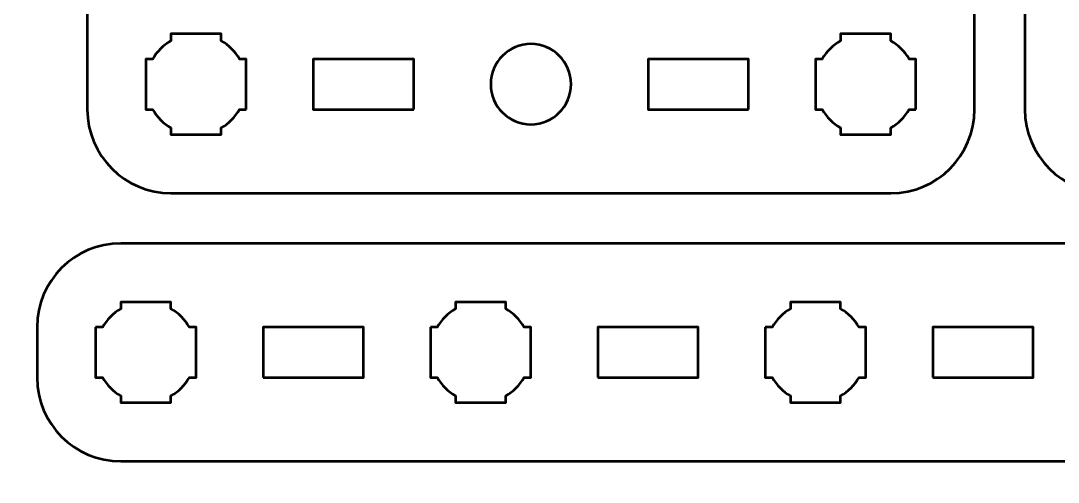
# Model space of a CAD drawing. Header units: centimetres. Extents: x -21 to 0, y -29.7 to 0.
# Drawn here: x -17.45 to -11.25, y -24.33 to -21.57 of the extents above; entities that cross this region are included whole.
import ezdxf

# ---------------------------------------------------------------- set-up
doc = ezdxf.new("R2010")
doc.units = ezdxf.units.CM
doc.header["$MEASUREMENT"] = 0
doc.layers.add('Layer 1', color=7, linetype='Continuous')

msp = doc.modelspace()

# ---------------------------------------------------------------- linework, layer by layer
at = {"layer": 'Layer 1', "lineweight": 53}
for points in [[(-16, -23.7), (-15.4, -23.7), (-15.4, -23.4), (-16, -23.4), (-16, -23.7)], [(-14, -23.7), (-13.4, -23.7), (-13.4, -23.4), (-14, -23.4), (-14, -23.7)], [(-12, -23.7), (-11.4, -23.7), (-11.4, -23.4), (-12, -23.4), (-12, -23.7)]]:
    msp.add_lwpolyline(points, close=True, dxfattribs=at)
at = {"layer": 'Layer 1', "color": 1, "lineweight": 53}
msp.add_open_spline([(-21.00003, -29.19995), (-21.00003, -29.19995), (-21.00003, -5.29992), (-21.00003, -5.29992), (-21.00003, -5.29992), (-21.00003, -5.21709), (-20.93286, -5.14992), (-20.85003, -5.14992), (-20.85003, -5.14992), (-20.7672, -5.14992), (-20.70003, -5.08275), (-20.70003, -4.99992), (-20.70003, -4.99992), (-20.70003, -4.91709), (-20.7672, -4.84992), (-20.85003, -4.84992), (-20.85003, -4.84992), (-20.93286, -4.84992), (-21.00003, -4.78275), (-21.00003, -4.69992), (-21.00003, -4.69992), (-21.00003, -4.61709), (-20.93286, -4.54992), (-20.85003, -4.54992), (-20.85003, -4.54992), (-20.7672, -4.54992), (-20.70003, -4.48275), (-20.70003, -4.39992), (-20.70003, -4.39992), (-20.70003, -4.31709), (-20.7672, -4.24992), (-20.85003, -4.24992), (-20.85003, -4.24992), (-20.93286, -4.24992), (-21.00003, -4.18275), (-21.00003, -4.09992), (-21.00003, -4.09992), (-21.00003, -4.01709), (-20.93286, -3.94992), (-20.85003, -3.94992), (-20.85003, -3.94992), (-20.7672, -3.94992), (-20.70003, -3.88275), (-20.70003, -3.79992), (-20.70003, -3.79992), (-20.70003, -3.71709), (-20.7672, -3.64992), (-20.85003, -3.64992), (-20.85003, -3.64992), (-20.93286, -3.64992), (-21.00003, -3.58275), (-21.00003, -3.49992), (-21.00003, -3.49992), (-21.00003, -3.41709), (-20.93286, -3.34992), (-20.85003, -3.34992), (-20.85003, -3.34992), (-20.7672, -3.34992), (-20.70003, -3.28275), (-20.70003, -3.19992), (-20.70003, -3.19992), (-20.70003, -3.11709), (-20.7672, -3.04992), (-20.85003, -3.04992), (-20.85003, -3.04992), (-20.93286, -3.04992), (-21.00003, -2.98275), (-21.00003, -2.89992), (-21.00003, -2.89992), (-21.00003, -2.81709), (-20.93286, -2.74992), (-20.85003, -2.74992), (-20.85003, -2.74992), (-20.7672, -2.74992), (-20.70003, -2.68275), (-20.70003, -2.59992), (-20.70003, -2.59992), (-20.70003, -2.51709), (-20.7672, -2.44992), (-20.85003, -2.44992), (-20.85003, -2.44992), (-20.93286, -2.44992), (-21.00003, -2.38275), (-21.00003, -2.29992), (-21.00003, -2.29992), (-21.00003, -2.21709), (-20.93286, -2.14992), (-20.85003, -2.14992), (-20.85003, -2.14992), (-20.7672, -2.14992), (-20.70003, -2.08275), (-20.70003, -1.99992), (-20.70003, -1.99992), (-20.70003, -1.91709), (-20.7672, -1.84992), (-20.85003, -1.84992), (-20.85003, -1.84992), (-20.93286, -1.84992), (-21.00003, -1.78275), (-21.00003, -1.69992), (-21.00003, -1.69992), (-21.00003, -1.61709), (-20.93286, -1.54992), (-20.85003, -1.54992), (-20.85003, -1.54992), (-20.7672, -1.54992), (-20.70003, -1.48275), (-20.70003, -1.39992), (-20.70003, -1.39992), (-20.70003, -1.31709), (-20.7672, -1.24992), (-20.85003, -1.24992), (-20.85003, -1.24992), (-20.93286, -1.24992), (-21.00003, -1.18275), (-21.00003, -1.09992), (-21.00003, -1.09992), (-21.00003, -1.09992), (-21.00003, -0.49992), (-21.00003, -0.49992), (-21.00003, -0.49992), (-21.00003, -0.22295), (-20.77694, 0.00004), (-20.49994, 0.00004), (-20.49994, 0.00004), (-20.49994, 0.00004), (-0.50008, 0.00004), (-0.50008, 0.00004), (-0.50008, 0.00004), (-0.22294, 0.00004), (0.00002, -0.22295), (0.00002, -0.49992), (0.00002, -0.49992), (0.00002, -0.49992), (0.00002, -29.19995), (0.00002, -29.19995), (0.00002, -29.19995), (0.00002, -29.47695), (-0.22294, -29.70004), (-0.50008, -29.70004), (-0.50008, -29.70004), (-0.50008, -29.70004), (-20.49994, -29.70004), (-20.49994, -29.70004), (-20.49994, -29.70004), (-20.77694, -29.70004), (-21.00003, -29.47695), (-21.00003, -29.19995)], degree=3, knots=[0, 0, 0, 0, 0.027027, 0.027027, 0.027027, 0.027027, 0.0540541, 0.0540541, 0.0540541, 0.0540541, 0.0810811, 0.0810811, 0.0810811, 0.0810811, 0.1081081, 0.1081081, 0.1081081, 0.1081081, 0.1351351, 0.1351351, 0.1351351, 0.1351351, 0.1621622, 0.1621622, 0.1621622, 0.1621622, 0.1891892, 0.1891892, 0.1891892, 0.1891892, 0.2162162, 0.2162162, 0.2162162, 0.2162162, 0.2432432, 0.2432432, 0.2432432, 0.2432432, 0.2702703, 0.2702703, 0.2702703, 0.2702703, 0.2972973, 0.2972973, 0.2972973, 0.2972973, 0.3243243, 0.3243243, 0.3243243, 0.3243243, 0.3513514, 0.3513514, 0.3513514, 0.3513514, 0.3783784, 0.3783784, 0.3783784, 0.3783784, 0.4054054, 0.4054054, 0.4054054, 0.4054054, 0.4324324, 0.4324324, 0.4324324, 0.4324324, 0.4594595, 0.4594595, 0.4594595, 0.4594595, 0.4864865, 0.4864865, 0.4864865, 0.4864865, 0.5135135, 0.5135135, 0.5135135, 0.5135135, 0.5405405, 0.5405405, 0.5405405, 0.5405405, 0.5675676, 0.5675676, 0.5675676, 0.5675676, 0.5945946, 0.5945946, 0.5945946, 0.5945946, 0.6216216, 0.6216216, 0.6216216, 0.6216216, 0.6486486, 0.6486486, 0.6486486, 0.6486486, 0.6756757, 0.6756757, 0.6756757, 0.6756757, 0.7027027, 0.7027027, 0.7027027, 0.7027027, 0.7297297, 0.7297297, 0.7297297, 0.7297297, 0.7567568, 0.7567568, 0.7567568, 0.7567568, 0.7837838, 0.7837838, 0.7837838, 0.7837838, 0.8108108, 0.8108108, 0.8108108, 0.8108108, 0.8378378, 0.8378378, 0.8378378, 0.8378378, 0.8648649, 0.8648649, 0.8648649, 0.8648649, 0.8918919, 0.8918919, 0.8918919, 0.8918919, 0.9189189, 0.9189189, 0.9189189, 0.9189189, 0.9459459, 0.9459459, 0.9459459, 0.9459459, 0.972973, 0.972973, 0.972973, 0.972973, 1, 1, 1, 1], dxfattribs=at)
at = {"layer": 'Layer 1', "color": 3, "lineweight": 53}
for points in [[(-11.75, -17.8), (-11.75, -17.8), (-11.75, -22.1), (-11.75, -22.1), (-11.75, -22.1), (-11.75, -22.37609), (-11.97391, -22.6), (-12.25, -22.6), (-12.25, -22.6), (-12.25, -22.6), (-16.55, -22.6), (-16.55, -22.6), (-16.55, -22.6), (-16.82609, -22.6), (-17.05, -22.37609), (-17.05, -22.1), (-17.05, -22.1), (-17.05, -22.1), (-17.05, -17.8), (-17.05, -17.8), (-17.05, -17.8), (-17.05, -17.52391), (-16.82609, -17.3), (-16.55, -17.3), (-16.55, -17.3), (-16.55, -17.3), (-12.25, -17.3), (-12.25, -17.3), (-12.25, -17.3), (-11.97391, -17.3), (-11.75, -17.52391), (-11.75, -17.8)], [(-6.15, -17.8), (-6.15, -17.8), (-6.15, -22.1), (-6.15, -22.1), (-6.15, -22.1), (-6.15, -22.37609), (-6.37391, -22.6), (-6.65, -22.6), (-6.65, -22.6), (-6.65, -22.6), (-10.95, -22.6), (-10.95, -22.6), (-10.95, -22.6), (-11.22609, -22.6), (-11.45, -22.37609), (-11.45, -22.1), (-11.45, -22.1), (-11.45, -22.1), (-11.45, -17.8), (-11.45, -17.8), (-11.45, -17.8), (-11.45, -17.52391), (-11.22609, -17.3), (-10.95, -17.3), (-10.95, -17.3), (-10.95, -17.3), (-6.65, -17.3), (-6.65, -17.3), (-6.65, -17.3), (-6.37391, -17.3), (-6.15, -17.52391), (-6.15, -17.8)], [(-17.35, -23.7), (-17.35, -23.7), (-17.35, -23.4), (-17.35, -23.4), (-17.35, -23.4), (-17.35, -23.12391), (-17.12609, -22.9), (-16.85, -22.9), (-16.85, -22.9), (-16.85, -22.9), (-4.55, -22.9), (-4.55, -22.9), (-4.55, -22.9), (-4.27391, -22.9), (-4.05, -23.12391), (-4.05, -23.4), (-4.05, -23.4), (-4.05, -23.4), (-4.05, -23.7), (-4.05, -23.7), (-4.05, -23.7), (-4.05, -23.97609), (-4.27391, -24.2), (-4.55, -24.2), (-4.55, -24.2), (-4.55, -24.2), (-16.85, -24.2), (-16.85, -24.2), (-16.85, -24.2), (-17.12609, -24.2), (-17.35, -23.97609), (-17.35, -23.7)]]:
    msp.add_open_spline(points, degree=3, knots=[0, 0, 0, 0, 0.125, 0.125, 0.125, 0.125, 0.25, 0.25, 0.25, 0.25, 0.375, 0.375, 0.375, 0.375, 0.5, 0.5, 0.5, 0.5, 0.625, 0.625, 0.625, 0.625, 0.75, 0.75, 0.75, 0.75, 0.875, 0.875, 0.875, 0.875, 1, 1, 1, 1], dxfattribs=at)
at = {"layer": 'Layer 1', "lineweight": 53}
for points, knots in [([(-16.1, -22.1), (-16.1, -22.1), (-16.14015, -22.1), (-16.14015, -22.1), (-16.14015, -22.1), (-16.1665, -22.14553), (-16.20447, -22.1835), (-16.25, -22.20985), (-16.25, -22.20985), (-16.25, -22.20985), (-16.25, -22.25), (-16.25, -22.25), (-16.25, -22.25), (-16.25, -22.25), (-16.4, -22.25), (-16.4, -22.25), (-16.4, -22.25), (-16.4, -22.25), (-16.55, -22.25), (-16.55, -22.25), (-16.55, -22.25), (-16.55, -22.25), (-16.55, -22.20985), (-16.55, -22.20985), (-16.55, -22.20985), (-16.59553, -22.1835), (-16.6335, -22.14553), (-16.65985, -22.1), (-16.65985, -22.1), (-16.65985, -22.1), (-16.7, -22.1), (-16.7, -22.1), (-16.7, -22.1), (-16.7, -22.1), (-16.7, -21.95), (-16.7, -21.95), (-16.7, -21.95), (-16.7, -21.95), (-16.7, -21.8), (-16.7, -21.8), (-16.7, -21.8), (-16.7, -21.8), (-16.65985, -21.8), (-16.65985, -21.8), (-16.65985, -21.8), (-16.6335, -21.75447), (-16.59553, -21.7165), (-16.55, -21.69015), (-16.55, -21.69015), (-16.55, -21.69015), (-16.55, -21.65), (-16.55, -21.65), (-16.55, -21.65), (-16.55, -21.65), (-16.4, -21.65), (-16.4, -21.65), (-16.4, -21.65), (-16.4, -21.65), (-16.25, -21.65), (-16.25, -21.65), (-16.25, -21.65), (-16.25, -21.65), (-16.25, -21.69015), (-16.25, -21.69015), (-16.25, -21.69015), (-16.20447, -21.7165), (-16.1665, -21.75447), (-16.14015, -21.8), (-16.14015, -21.8), (-16.14015, -21.8), (-16.1, -21.8), (-16.1, -21.8), (-16.1, -21.8), (-16.1, -21.8), (-16.1, -21.95), (-16.1, -21.95), (-16.1, -21.95), (-16.1, -21.95), (-16.1, -22.1), (-16.1, -22.1)], [0, 0, 0, 0, 0.05, 0.05, 0.05, 0.05, 0.1, 0.1, 0.1, 0.1, 0.15, 0.15, 0.15, 0.15, 0.2, 0.2, 0.2, 0.2, 0.25, 0.25, 0.25, 0.25, 0.3, 0.3, 0.3, 0.3, 0.35, 0.35, 0.35, 0.35, 0.4, 0.4, 0.4, 0.4, 0.45, 0.45, 0.45, 0.45, 0.5, 0.5, 0.5, 0.5, 0.55, 0.55, 0.55, 0.55, 0.6, 0.6, 0.6, 0.6, 0.65, 0.65, 0.65, 0.65, 0.7, 0.7, 0.7, 0.7, 0.75, 0.75, 0.75, 0.75, 0.8, 0.8, 0.8, 0.8, 0.85, 0.85, 0.85, 0.85, 0.9, 0.9, 0.9, 0.9, 0.95, 0.95, 0.95, 0.95, 1, 1, 1, 1]), ([(-12.1, -22.1), (-12.1, -22.1), (-12.14015, -22.1), (-12.14015, -22.1), (-12.14015, -22.1), (-12.1665, -22.14553), (-12.20447, -22.1835), (-12.25, -22.20985), (-12.25, -22.20985), (-12.25, -22.20985), (-12.25, -22.25), (-12.25, -22.25), (-12.25, -22.25), (-12.25, -22.25), (-12.4, -22.25), (-12.4, -22.25), (-12.4, -22.25), (-12.4, -22.25), (-12.55, -22.25), (-12.55, -22.25), (-12.55, -22.25), (-12.55, -22.25), (-12.55, -22.20985), (-12.55, -22.20985), (-12.55, -22.20985), (-12.59553, -22.1835), (-12.6335, -22.14553), (-12.65985, -22.1), (-12.65985, -22.1), (-12.65985, -22.1), (-12.7, -22.1), (-12.7, -22.1), (-12.7, -22.1), (-12.7, -22.1), (-12.7, -21.95), (-12.7, -21.95), (-12.7, -21.95), (-12.7, -21.95), (-12.7, -21.8), (-12.7, -21.8), (-12.7, -21.8), (-12.7, -21.8), (-12.65985, -21.8), (-12.65985, -21.8), (-12.65985, -21.8), (-12.6335, -21.75447), (-12.59553, -21.7165), (-12.55, -21.69015), (-12.55, -21.69015), (-12.55, -21.69015), (-12.55, -21.65), (-12.55, -21.65), (-12.55, -21.65), (-12.55, -21.65), (-12.4, -21.65), (-12.4, -21.65), (-12.4, -21.65), (-12.4, -21.65), (-12.25, -21.65), (-12.25, -21.65), (-12.25, -21.65), (-12.25, -21.65), (-12.25, -21.69015), (-12.25, -21.69015), (-12.25, -21.69015), (-12.20447, -21.7165), (-12.1665, -21.75447), (-12.14015, -21.8), (-12.14015, -21.8), (-12.14015, -21.8), (-12.1, -21.8), (-12.1, -21.8), (-12.1, -21.8), (-12.1, -21.8), (-12.1, -21.95), (-12.1, -21.95), (-12.1, -21.95), (-12.1, -21.95), (-12.1, -22.1), (-12.1, -22.1)], [0, 0, 0, 0, 0.05, 0.05, 0.05, 0.05, 0.1, 0.1, 0.1, 0.1, 0.15, 0.15, 0.15, 0.15, 0.2, 0.2, 0.2, 0.2, 0.25, 0.25, 0.25, 0.25, 0.3, 0.3, 0.3, 0.3, 0.35, 0.35, 0.35, 0.35, 0.4, 0.4, 0.4, 0.4, 0.45, 0.45, 0.45, 0.45, 0.5, 0.5, 0.5, 0.5, 0.55, 0.55, 0.55, 0.55, 0.6, 0.6, 0.6, 0.6, 0.65, 0.65, 0.65, 0.65, 0.7, 0.7, 0.7, 0.7, 0.75, 0.75, 0.75, 0.75, 0.8, 0.8, 0.8, 0.8, 0.85, 0.85, 0.85, 0.85, 0.9, 0.9, 0.9, 0.9, 0.95, 0.95, 0.95, 0.95, 1, 1, 1, 1]), ([(-14.4, -22.19), (-14.53253, -22.19), (-14.64, -22.08253), (-14.64, -21.95), (-14.64, -21.95), (-14.64, -21.81747), (-14.53253, -21.71), (-14.4, -21.71), (-14.4, -21.71), (-14.26747, -21.71), (-14.16, -21.81747), (-14.16, -21.95), (-14.16, -21.95), (-14.16, -22.08253), (-14.26747, -22.19), (-14.4, -22.19)], [0, 0, 0, 0, 0.25, 0.25, 0.25, 0.25, 0.5, 0.5, 0.5, 0.5, 0.75, 0.75, 0.75, 0.75, 1, 1, 1, 1]), ([(-15.1, -22.1), (-15.1, -22.1), (-15.7, -22.1), (-15.7, -22.1), (-15.7, -22.1), (-15.7, -22.1), (-15.7, -21.8), (-15.7, -21.8), (-15.7, -21.8), (-15.7, -21.8), (-15.1, -21.8), (-15.1, -21.8), (-15.1, -21.8), (-15.1, -21.8), (-15.1, -22.1), (-15.1, -22.1)], [0, 0, 0, 0, 0.25, 0.25, 0.25, 0.25, 0.5, 0.5, 0.5, 0.5, 0.75, 0.75, 0.75, 0.75, 1, 1, 1, 1]), ([(-13.1, -22.1), (-13.1, -22.1), (-13.7, -22.1), (-13.7, -22.1), (-13.7, -22.1), (-13.7, -22.1), (-13.7, -21.8), (-13.7, -21.8), (-13.7, -21.8), (-13.7, -21.8), (-13.1, -21.8), (-13.1, -21.8), (-13.1, -21.8), (-13.1, -21.8), (-13.1, -22.1), (-13.1, -22.1)], [0, 0, 0, 0, 0.25, 0.25, 0.25, 0.25, 0.5, 0.5, 0.5, 0.5, 0.75, 0.75, 0.75, 0.75, 1, 1, 1, 1]), ([(-17, -23.4), (-17, -23.4), (-16.95985, -23.4), (-16.95985, -23.4), (-16.95985, -23.4), (-16.9335, -23.35447), (-16.89553, -23.3165), (-16.85, -23.29015), (-16.85, -23.29015), (-16.85, -23.29015), (-16.85, -23.25), (-16.85, -23.25), (-16.85, -23.25), (-16.85, -23.25), (-16.7, -23.25), (-16.7, -23.25), (-16.7, -23.25), (-16.7, -23.25), (-16.55, -23.25), (-16.55, -23.25), (-16.55, -23.25), (-16.55, -23.25), (-16.55, -23.29015), (-16.55, -23.29015), (-16.55, -23.29015), (-16.50447, -23.3165), (-16.4665, -23.35447), (-16.44015, -23.4), (-16.44015, -23.4), (-16.44015, -23.4), (-16.4, -23.4), (-16.4, -23.4), (-16.4, -23.4), (-16.4, -23.4), (-16.4, -23.55), (-16.4, -23.55), (-16.4, -23.55), (-16.4, -23.55), (-16.4, -23.7), (-16.4, -23.7), (-16.4, -23.7), (-16.4, -23.7), (-16.44015, -23.7), (-16.44015, -23.7), (-16.44015, -23.7), (-16.4665, -23.74553), (-16.50447, -23.7835), (-16.55, -23.80985), (-16.55, -23.80985), (-16.55, -23.80985), (-16.55, -23.85), (-16.55, -23.85), (-16.55, -23.85), (-16.55, -23.85), (-16.7, -23.85), (-16.7, -23.85), (-16.7, -23.85), (-16.7, -23.85), (-16.85, -23.85), (-16.85, -23.85), (-16.85, -23.85), (-16.85, -23.85), (-16.85, -23.80985), (-16.85, -23.80985), (-16.85, -23.80985), (-16.89553, -23.7835), (-16.9335, -23.74553), (-16.95985, -23.7), (-16.95985, -23.7), (-16.95985, -23.7), (-17, -23.7), (-17, -23.7), (-17, -23.7), (-17, -23.7), (-17, -23.55), (-17, -23.55), (-17, -23.55), (-17, -23.55), (-17, -23.4), (-17, -23.4)], [0, 0, 0, 0, 0.05, 0.05, 0.05, 0.05, 0.1, 0.1, 0.1, 0.1, 0.15, 0.15, 0.15, 0.15, 0.2, 0.2, 0.2, 0.2, 0.25, 0.25, 0.25, 0.25, 0.3, 0.3, 0.3, 0.3, 0.35, 0.35, 0.35, 0.35, 0.4, 0.4, 0.4, 0.4, 0.45, 0.45, 0.45, 0.45, 0.5, 0.5, 0.5, 0.5, 0.55, 0.55, 0.55, 0.55, 0.6, 0.6, 0.6, 0.6, 0.65, 0.65, 0.65, 0.65, 0.7, 0.7, 0.7, 0.7, 0.75, 0.75, 0.75, 0.75, 0.8, 0.8, 0.8, 0.8, 0.85, 0.85, 0.85, 0.85, 0.9, 0.9, 0.9, 0.9, 0.95, 0.95, 0.95, 0.95, 1, 1, 1, 1]), ([(-15, -23.4), (-15, -23.4), (-14.95985, -23.4), (-14.95985, -23.4), (-14.95985, -23.4), (-14.9335, -23.35447), (-14.89553, -23.3165), (-14.85, -23.29015), (-14.85, -23.29015), (-14.85, -23.29015), (-14.85, -23.25), (-14.85, -23.25), (-14.85, -23.25), (-14.85, -23.25), (-14.7, -23.25), (-14.7, -23.25), (-14.7, -23.25), (-14.7, -23.25), (-14.55, -23.25), (-14.55, -23.25), (-14.55, -23.25), (-14.55, -23.25), (-14.55, -23.29015), (-14.55, -23.29015), (-14.55, -23.29015), (-14.50447, -23.3165), (-14.4665, -23.35447), (-14.44015, -23.4), (-14.44015, -23.4), (-14.44015, -23.4), (-14.4, -23.4), (-14.4, -23.4), (-14.4, -23.4), (-14.4, -23.4), (-14.4, -23.55), (-14.4, -23.55), (-14.4, -23.55), (-14.4, -23.55), (-14.4, -23.7), (-14.4, -23.7), (-14.4, -23.7), (-14.4, -23.7), (-14.44015, -23.7), (-14.44015, -23.7), (-14.44015, -23.7), (-14.4665, -23.74553), (-14.50447, -23.7835), (-14.55, -23.80985), (-14.55, -23.80985), (-14.55, -23.80985), (-14.55, -23.85), (-14.55, -23.85), (-14.55, -23.85), (-14.55, -23.85), (-14.7, -23.85), (-14.7, -23.85), (-14.7, -23.85), (-14.7, -23.85), (-14.85, -23.85), (-14.85, -23.85), (-14.85, -23.85), (-14.85, -23.85), (-14.85, -23.80985), (-14.85, -23.80985), (-14.85, -23.80985), (-14.89553, -23.7835), (-14.9335, -23.74553), (-14.95985, -23.7), (-14.95985, -23.7), (-14.95985, -23.7), (-15, -23.7), (-15, -23.7), (-15, -23.7), (-15, -23.7), (-15, -23.55), (-15, -23.55), (-15, -23.55), (-15, -23.55), (-15, -23.4), (-15, -23.4)], [0, 0, 0, 0, 0.05, 0.05, 0.05, 0.05, 0.1, 0.1, 0.1, 0.1, 0.15, 0.15, 0.15, 0.15, 0.2, 0.2, 0.2, 0.2, 0.25, 0.25, 0.25, 0.25, 0.3, 0.3, 0.3, 0.3, 0.35, 0.35, 0.35, 0.35, 0.4, 0.4, 0.4, 0.4, 0.45, 0.45, 0.45, 0.45, 0.5, 0.5, 0.5, 0.5, 0.55, 0.55, 0.55, 0.55, 0.6, 0.6, 0.6, 0.6, 0.65, 0.65, 0.65, 0.65, 0.7, 0.7, 0.7, 0.7, 0.75, 0.75, 0.75, 0.75, 0.8, 0.8, 0.8, 0.8, 0.85, 0.85, 0.85, 0.85, 0.9, 0.9, 0.9, 0.9, 0.95, 0.95, 0.95, 0.95, 1, 1, 1, 1]), ([(-13, -23.4), (-13, -23.4), (-12.95985, -23.4), (-12.95985, -23.4), (-12.95985, -23.4), (-12.9335, -23.35447), (-12.89553, -23.3165), (-12.85, -23.29015), (-12.85, -23.29015), (-12.85, -23.29015), (-12.85, -23.25), (-12.85, -23.25), (-12.85, -23.25), (-12.85, -23.25), (-12.7, -23.25), (-12.7, -23.25), (-12.7, -23.25), (-12.7, -23.25), (-12.55, -23.25), (-12.55, -23.25), (-12.55, -23.25), (-12.55, -23.25), (-12.55, -23.29015), (-12.55, -23.29015), (-12.55, -23.29015), (-12.50447, -23.3165), (-12.4665, -23.35447), (-12.44015, -23.4), (-12.44015, -23.4), (-12.44015, -23.4), (-12.4, -23.4), (-12.4, -23.4), (-12.4, -23.4), (-12.4, -23.4), (-12.4, -23.55), (-12.4, -23.55), (-12.4, -23.55), (-12.4, -23.55), (-12.4, -23.7), (-12.4, -23.7), (-12.4, -23.7), (-12.4, -23.7), (-12.44015, -23.7), (-12.44015, -23.7), (-12.44015, -23.7), (-12.4665, -23.74553), (-12.50447, -23.7835), (-12.55, -23.80985), (-12.55, -23.80985), (-12.55, -23.80985), (-12.55, -23.85), (-12.55, -23.85), (-12.55, -23.85), (-12.55, -23.85), (-12.7, -23.85), (-12.7, -23.85), (-12.7, -23.85), (-12.7, -23.85), (-12.85, -23.85), (-12.85, -23.85), (-12.85, -23.85), (-12.85, -23.85), (-12.85, -23.80985), (-12.85, -23.80985), (-12.85, -23.80985), (-12.89553, -23.7835), (-12.9335, -23.74553), (-12.95985, -23.7), (-12.95985, -23.7), (-12.95985, -23.7), (-13, -23.7), (-13, -23.7), (-13, -23.7), (-13, -23.7), (-13, -23.55), (-13, -23.55), (-13, -23.55), (-13, -23.55), (-13, -23.4), (-13, -23.4)], [0, 0, 0, 0, 0.05, 0.05, 0.05, 0.05, 0.1, 0.1, 0.1, 0.1, 0.15, 0.15, 0.15, 0.15, 0.2, 0.2, 0.2, 0.2, 0.25, 0.25, 0.25, 0.25, 0.3, 0.3, 0.3, 0.3, 0.35, 0.35, 0.35, 0.35, 0.4, 0.4, 0.4, 0.4, 0.45, 0.45, 0.45, 0.45, 0.5, 0.5, 0.5, 0.5, 0.55, 0.55, 0.55, 0.55, 0.6, 0.6, 0.6, 0.6, 0.65, 0.65, 0.65, 0.65, 0.7, 0.7, 0.7, 0.7, 0.75, 0.75, 0.75, 0.75, 0.8, 0.8, 0.8, 0.8, 0.85, 0.85, 0.85, 0.85, 0.9, 0.9, 0.9, 0.9, 0.95, 0.95, 0.95, 0.95, 1, 1, 1, 1])]:
    msp.add_open_spline(points, degree=3, knots=knots, dxfattribs=at)

doc.saveas('drawing.dxf')
